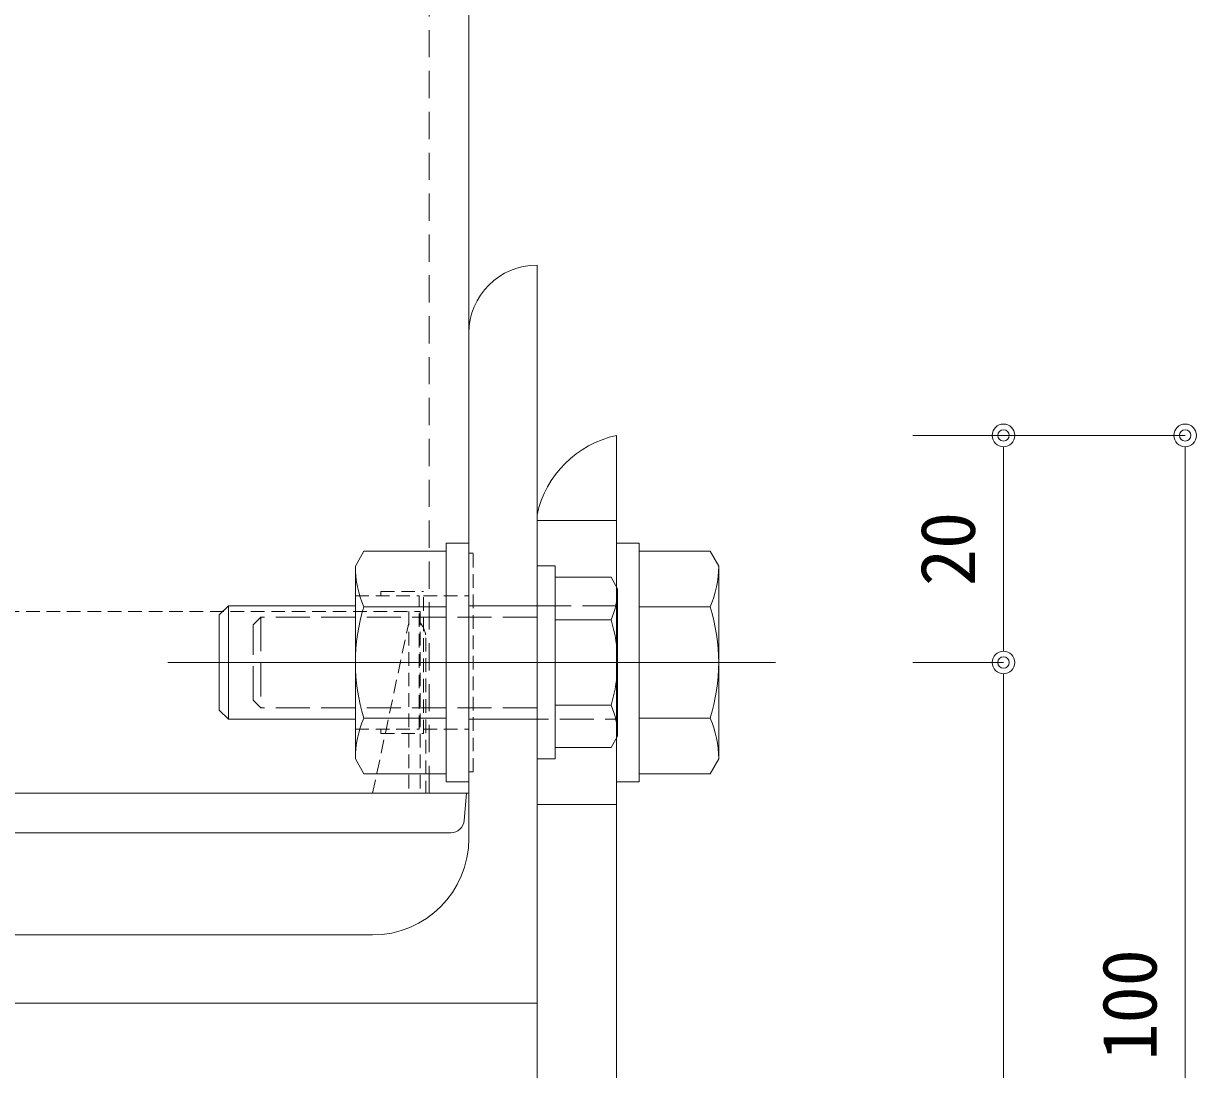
# Model space of a CAD drawing. Units: millimetres on the paper. Extents: x -401 to 401, y -279 to 279.
# Drawn here: x 190.3 to 242, y -37.6 to 8.5 of the extents above; entities that cross this region are included whole.
import ezdxf
from ezdxf.enums import TextEntityAlignment as Align

# ---------------------------------------------------------------- set-up
doc = ezdxf.new("R2010")
doc.units = ezdxf.units.MM
for name, pattern in [('DASHED1', [1.8, 1.2, -0.6]), ('DASHED3', [4, 3, -1]), ('LONG_CHAIN', [21, 18, -1, 1, -1])]:
    doc.linetypes.add(name, pattern=pattern)
for name, color, linetype, lineweight in [('0-5_A-E01-仕上太線', 4, 'DASHED1', 9), ('0-8_ｱﾙﾐ', 4, 'DASHED1', 9), ('0-C_0', 1, 'Continuous', 9), ('0-E_0-A11-寸法_詳細', 5, 'Continuous', 9), ('1-0_A-C05-見え掛り_細線', 1, 'Continuous', 9), ('1-1_A-D09-金物_鋼材', 4, 'Continuous', 9)]:
    doc.layers.add(name, color=color, linetype=linetype, lineweight=lineweight)
doc.layers.add('1-2_A-D03-鉄骨', color=7, linetype='Continuous')
doc.styles.add('ＭＳ ゴシック', font='')
doc.styles.get('ＭＳ ゴシック').set_extended_font_data('MS Gothic')

# ---------------------------------------------------------------- blocks, each defined once
blk = doc.blocks.new('G$CBF58326A')
at = {"layer": '0-C_0', "color": 7}
for p, q in [((6, 14.5), (6, 59)), ((59, 6), (14.5, 6))]:
    blk.add_line(p, q, dxfattribs=at)
blk.add_lwpolyline([(0, 65), (0, 0), (65, 0)], dxfattribs=at)
for centre, radius, start, end in [((0, 59), 6, 0, 90), ((14.5, 14.5), 8.5, 180, 270), ((59, 0), 6, 0, 90)]:
    blk.add_arc(centre, radius, start, end, dxfattribs=at)
blk = doc.blocks.new('インプルナットM8＋ボルト')
at = {"layer": '0-C_0', "linetype": 'LONG_CHAIN'}
blk.add_line((0, -32.522), (0, 12.1), dxfattribs=at)
at = {"layer": '0-C_0', "color": 7, "linetype": 'DASHED3'}
for p, q in [((-4, 0), (-4, -24.323)), ((4, 0), (4, -24.323)), ((-4, -24.323), (-3.323, -25)), ((-4, -24.323), (4, -24.323)), ((3.323, -25), (4, -24.323)), ((3.323, -25), (-3.323, -25))]:
    blk.add_line(p, q, dxfattribs=at)
at = {"layer": '1-1_A-D09-金物_鋼材', "color": 3}
for p, q in [((-6.495, 7.1), (-7.5, 6.52)), ((-7.5, 6.52), (-7.5, 1.6)), ((-6.495, 7.1), (6.495, 7.1)), ((-3.75, 6.52), (-3.75, 1.6)), ((3.75, 6.52), (3.75, 1.6)), ((6.495, 7.1), (7.5, 6.52)), ((7.5, 6.52), (7.5, 1.6)), ((-8.5, 1.6), (8.5, 1.6)), ((-8.5, 1.6), (-8.5, 0)), ((8.5, 1.6), (8.5, 0)), ((-8.5, 0), (8.5, 0))]:
    blk.add_line(p, q, dxfattribs=at)
at = {"layer": '1-1_A-D09-金物_鋼材', "linetype": 'DASHED1'}
for p, q in [((-9.625, -6), (-9.625, -5.625)), ((9.625, -5.625), (-9.625, -5.625)), ((9.625, -6), (-9.625, -6)), ((-5.875, -10), (-5.875, -6)), ((5.875, -10), (5.875, -6)), ((9.625, -6), (9.625, -5.625)), ((-6.25, -13.75), (-6.25, -10)), ((-5.875, -16), (-5.875, -10.375)), ((5.875, -10.375), (-5.875, -10.375)), ((5.875, -16), (5.875, -10.375)), ((-5.875, -13.75), (-6.25, -13.75)), ((6.25, -13.75), (5.875, -13.75)), ((5.875, -16), (-5.875, -16))]:
    blk.add_line(p, q, dxfattribs=at)
blk.add_lwpolyline([(6.25, -13.75), (6.25, -10), (-6.25, -10)], dxfattribs=at)
at = {"layer": '1-1_A-D09-金物_鋼材', "color": 3}
for centre, radius, start, end in [((-6.495, 0.315), 6.785, 66.13559, 90), ((0, -5.311), 12.411, 72.41246, 107.58754), ((6.495, 0.315), 6.785, 90, 113.86441)]:
    blk.add_arc(centre, radius, start, end, dxfattribs=at)
blk = doc.blocks.new('SD_Angle_100x75x7_BL')
at = {"layer": '0-C_0', "color": 7}
for p, q in [((0, 0), (0, 100)), ((7, 93), (7, 14)), ((14, 7), (68, 7)), ((75, 0), (0, 0))]:
    blk.add_line(p, q, dxfattribs=at)
for centre, start, end in [((-1.962, 91.038), 12.3501, 77.6499), ((15.962, 15.962), 192.3501, 257.6499), ((66.038, -1.962), 12.3501, 77.6499)]:
    blk.add_arc(centre, 9.175, start, end, dxfattribs=at)
blk = doc.blocks.new('G$CC92C3874')
at = {"layer": '0-C_0', "linetype": 'LONG_CHAIN'}
blk.add_line((0, 14), (0, -37), dxfattribs=at)
at = {"layer": '0-C_0', "color": 7}
for p, q in [((-8.487, 9), (-9.8, 8.242)), ((-8.487, 9), (8.487, 9)), ((8.487, 9), (9.8, 8.242)), ((-9.8, 2), (-9.8, 8.242)), ((-4.9, 8.242), (-4.9, 2)), ((4.9, 8.242), (4.9, 2)), ((9.8, 2), (9.8, 8.242)), ((-9.8, -15), (-9.8, -22.242)), ((-4.9, -22.242), (-4.9, -15)), ((4.9, -22.242), (4.9, -15)), ((9.8, -15), (9.8, -22.242)), ((-8.487, -23), (-9.8, -22.242)), ((8.487, -23), (9.8, -22.242)), ((-8.487, -23), (8.487, -23)), ((-5, -34.188), (-5, -23)), ((5, -34.188), (5, -23)), ((-5, -34.188), (-4.188, -35)), ((-5, -34.188), (5, -34.188)), ((4.188, -35), (-4.188, -35)), ((4.188, -35), (5, -34.188))]:
    blk.add_line(p, q, dxfattribs=at)
at = {"layer": '0-C_0', "color": 7, "linetype": 'DASHED3'}
for p, q in [((-5, -13), (-5, 0)), ((5, 0), (5, -13))]:
    blk.add_line(p, q, dxfattribs=at)
at = {"layer": '0-C_0', "color": 7}
for points in [[(-10.5, 0), (-10.5, 2), (10.5, 2)], [(-10.5, 0), (10.5, 0), (10.5, 2)], [(-10.5, -13), (-10.5, -15), (10.5, -15)], [(-10.5, -13), (10.5, -13), (10.5, -15)]]:
    blk.add_lwpolyline(points, dxfattribs=at)
for centre, radius, start, end in [((-8.487, 0.134), 8.866, 66.13493, 89.99998), ((0, -7.216), 16.216, 72.41194, 107.58806), ((8.487, 0.134), 8.866, 90.00002, 113.86507), ((-8.487, -14.134), 8.866, 270.00002, 293.86507), ((0, -6.784), 16.216, 252.41194, 287.58806), ((8.487, -14.134), 8.866, 246.13493, 269.99998)]:
    blk.add_arc(centre, radius, start, end, dxfattribs=at)
blk = doc.blocks.new('G$C84EC53BB')
at = {"layer": '1-0_A-C05-見え掛り_細線'}
for p, q in [((-7, -67.5), (0, -67.5)), ((-13, -75), (-7, -75)), ((-13, -85), (-7, -85)), ((-7, -92.5), (0, -92.5))]:
    blk.add_line(p, q, dxfattribs=at)
at = {"layer": '1-0_A-C05-見え掛り_細線', "rotation": 180}
blk.add_blockref('SD_Angle_100x75x7_BL', (0, 0), dxfattribs=at)
at = {"layer": '1-1_A-D09-金物_鋼材', "rotation": 270}
blk.add_blockref('G$CC92C3874', (0, -80), dxfattribs=at)
at = {"layer": '1-1_A-D09-金物_鋼材', "xscale": -1, "rotation": 270}
blk.add_blockref('インプルナットM8＋ボルト', (-7, -80), dxfattribs=at)
at = {"layer": '1-2_A-D03-鉄骨', "xscale": -1, "rotation": 90}
blk.add_blockref('G$CBF58326A', (-7, -50), dxfattribs=at)
blk = doc.blocks.new('_Dot')
at = {"layer": '0-C_0', "color": 7}
blk.add_line((-0.5, 0), (-1, 0), dxfattribs=at)
for radius in [0.5, 0.25]:
    blk.add_circle((0, 0), radius, dxfattribs=at)
blk = doc.blocks.new('G$CB3C38175')
at = {"layer": '0-8_ｱﾙﾐ'}
for p, q in [((-5.201, 16), (-50.701, 16)), ((-50.701, 16), (-50.701, 0)), ((-49.701, 16), (-49.701, 0)), ((-46.519, 0), (-49.701, 15)), ((-51.201, 13.677), (-51.201, 0))]:
    blk.add_line(p, q, dxfattribs=at)
blk.add_arc((-49.201, 13.677), 2, 138.59038, 179.99998, dxfattribs=at)
at = {"layer": '0-C_0', "color": 7}
for p, q in [((-55, 0), (50, 0)), ((-54.801, 0), (-54.591, -2.405)), ((-53.395, -3.5), (48.393, -3.5))]:
    blk.add_line(p, q, dxfattribs=at)
blk.add_arc((-53.395, -2.3), 1.2, 185.00128, 269.99997, dxfattribs=at)

msp = doc.modelspace()

# ---------------------------------------------------------------- linework, layer by layer
at = {"layer": '0-5_A-E01-仕上太線'}
msp.add_line((208.214, -25.427), (208.214, 77.823), dxfattribs=at)
at = {"layer": '0-5_A-E01-仕上太線', "linetype": 'Continuous'}
for q in [(209.964, 77.823), (157.464, -25.427)]:
    msp.add_line((209.964, -25.427), q, dxfattribs=at)
at = {"layer": '0-E_0-A11-寸法_詳細'}
for p, q in [((229.507, -9.677), (233.507, -9.677)), ((229.507, -9.677), (241.507, -9.677)), ((233.507, -10.677), (233.507, -18.677)), ((241.507, -58.677), (241.507, -10.677)), ((229.507, -19.677), (233.507, -19.677)), ((229.507, -19.677), (233.507, -19.677)), ((233.507, -20.677), (233.507, -58.677))]:
    msp.add_line(p, q, dxfattribs=at)

# ---------------------------------------------------------------- block references
at = {"layer": '0-5_A-E01-仕上太線', "xscale": -0.5, "yscale": 0.5}
msp.add_blockref('G$CB3C38175', (182.464, -25.427), dxfattribs=at)
at = {"layer": '0-E_0-A11-寸法_詳細'}
for p, rotation in [((233.507, -9.677), 90), ((241.507, -9.677), 90), ((233.507, -19.677), 270), ((233.507, -19.677), 90)]:
    msp.add_blockref('_Dot', p, dxfattribs=dict(at, rotation=rotation))
at = {"layer": '1-1_A-D09-金物_鋼材', "xscale": -0.5, "yscale": 0.5, "rotation": 180}
msp.add_blockref('G$C84EC53BB', (216.464, -59.677), dxfattribs=at)

# ---------------------------------------------------------------- texts
at = {"layer": '0-E_0-A11-寸法_詳細', "style": 'ＭＳ ゴシック'}
for s, p in [('20', (232.969, -16.315)), ('100', (240.969, -37.21))]:
    msp.add_text(s, height=2.405, rotation=90, dxfattribs=at).set_placement(p, align=Align.BOTTOM_LEFT)

doc.saveas('drawing.dxf')
